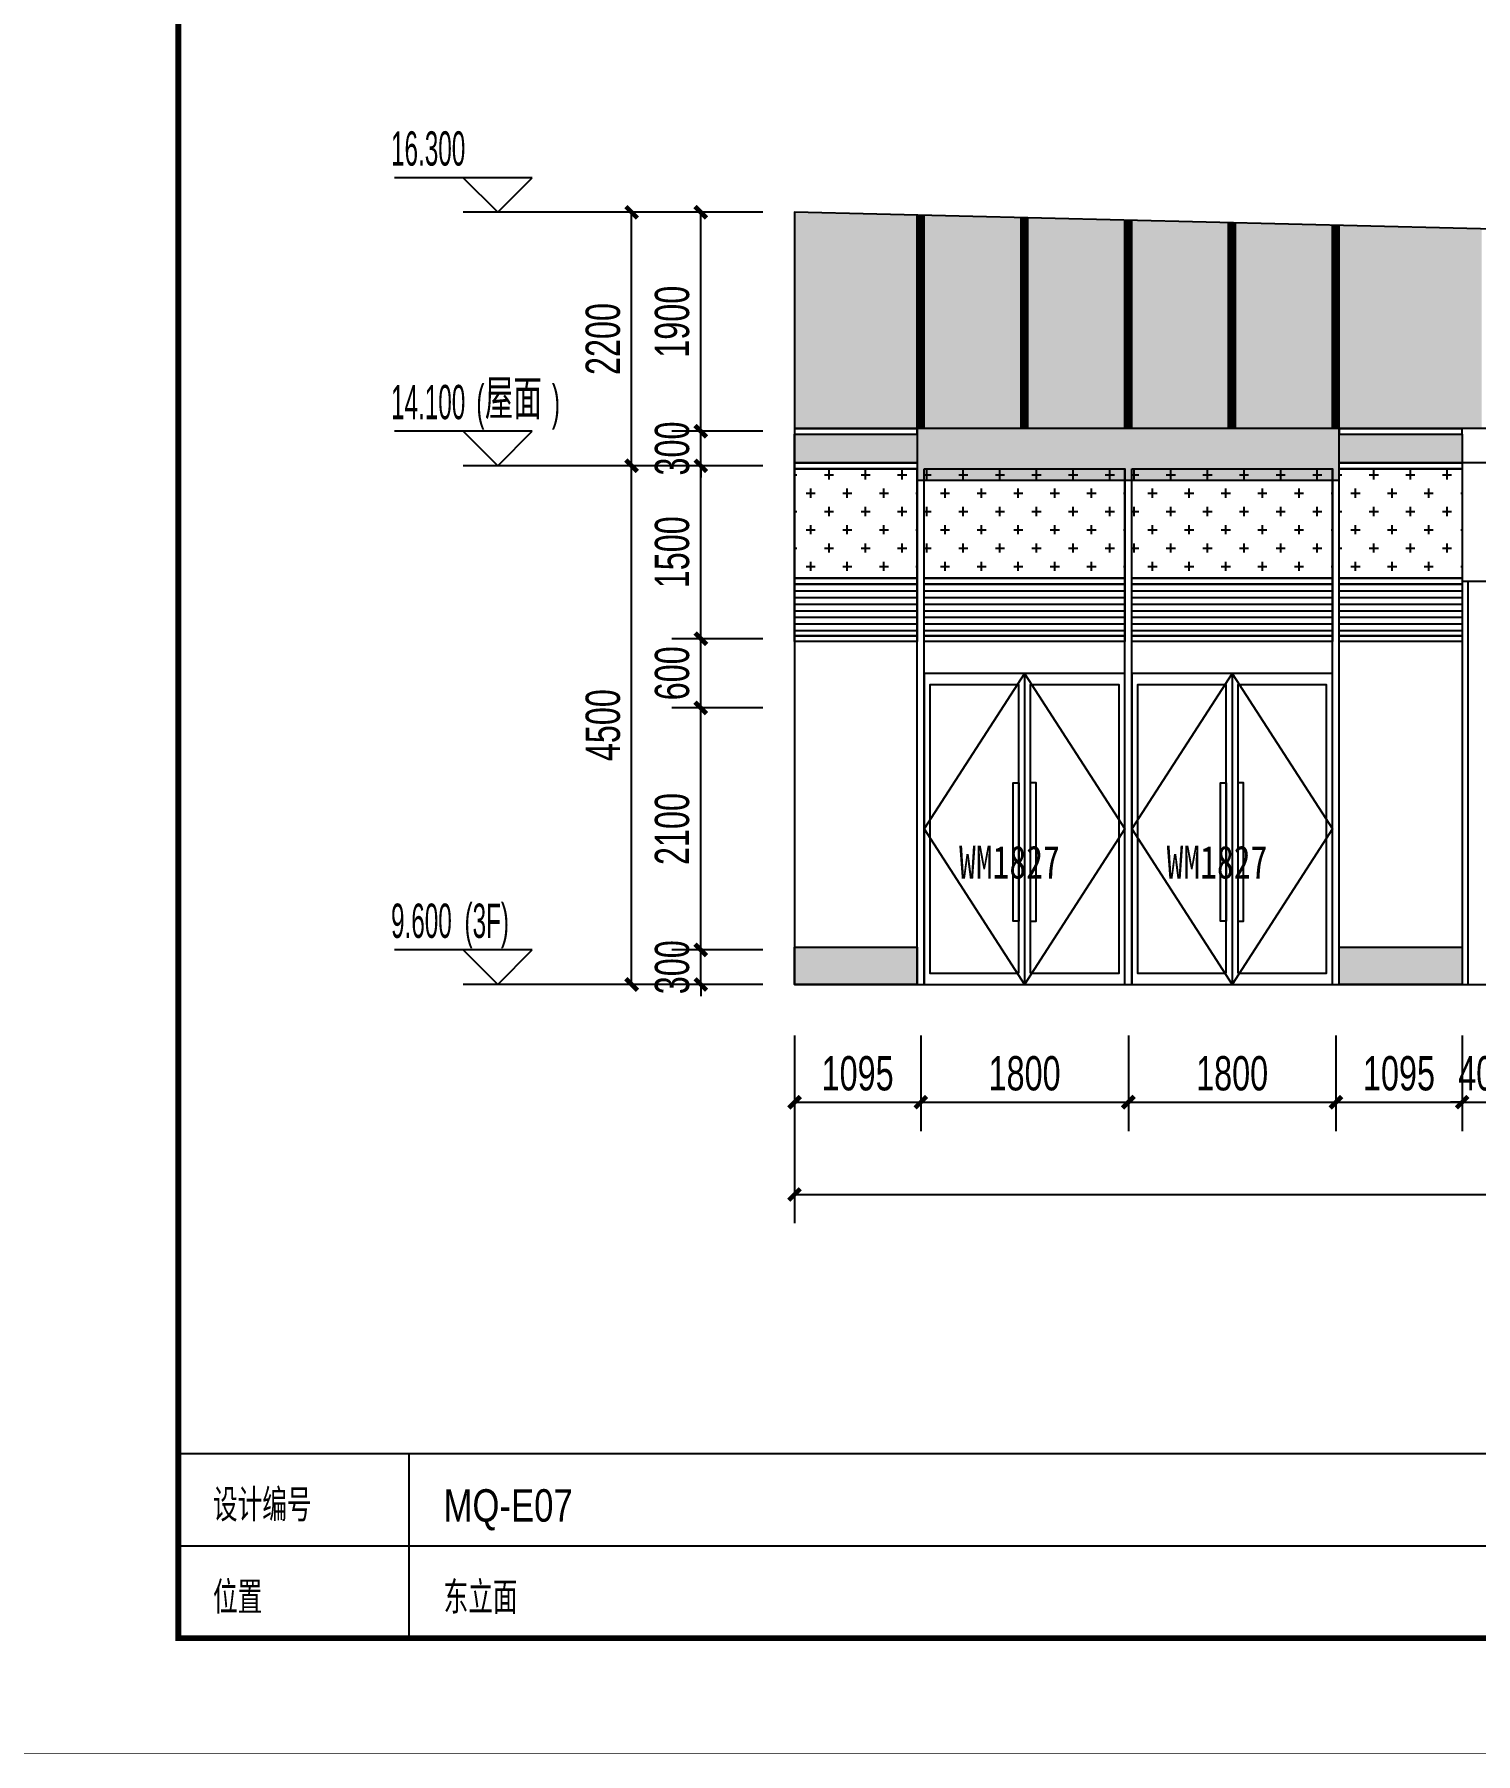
# Model space of a CAD drawing. Extents: x -483182 to 812890, y -390528 to -214858.
# Drawn here: x -313729 to -301229, y -353794 to -338879 of the extents above; entities that cross this region are included whole.
import ezdxf

# ---------------------------------------------------------------- set-up
doc = ezdxf.new("R2010")
doc.units = 0
doc.header["$LTSCALE"] = 1000
doc.header["$MEASUREMENT"] = 0
doc.linetypes.add('ACAD_ISO05W100', pattern=[34, 24, -3, 0.5, -3, 0.5, -3])
for name, color, linetype in [('01-标注_尺寸', 124, 'Continuous'), ('01-标注_标高', 200, 'Continuous'), ('02-TEXT_标注', 130, 'Continuous'), ('05-填充_156', 156, 'Continuous'), ('05-填充_168', 168, 'Continuous'), ('05-填充_18', 18, 'Continuous'), ('A-0-图名图例', 2, 'Continuous'), ('A-C_幕墙龙骨', 133, 'Continuous'), ('A-C_窗', 140, 'Continuous'), ('A-C_门', 150, 'Continuous'), ('D-铝板', 181, 'Continuous')]:
    doc.layers.add(name, color=color, linetype=linetype)
doc.layers.add('04-不打印_辅助线', color=165, linetype='Continuous', plot=False)
doc.styles.add('_TCH_AXIS', font='STXIHEI_0.TTF', dxfattribs={"width": 0.75})
doc.styles.add('_TCH_DIM', font='ros.shx', dxfattribs={"width": 0.75, "bigfont": 'jd.shx'})
doc.styles.add('_TCH_DIM_T3', font='ros.shx', dxfattribs={"width": 0.705882, "bigfont": 'jd.shx'})
doc.dimstyles.new('_TCH_ARCH&&100', dxfattribs={"dimtxt": 297.5, "dimasz": 100, "dimexe": 250, "dimexo": 300, "dimgap": 100, "dimtad": 1, "dimdec": 0, "dimzin": 0, "dimdsep": 46, "dimtxsty": '_TCH_DIM_T3', "dimblk": 'ARCHTICK', "dimcen": 0.09, "dimclrt": 7, "dimazin": 2, "dimtfac": 1, "dimtdec": 0, "dimtix": 1, "dimtmove": 2, "dimatfit": 3, "dimfxl": 0, "dimtolj": 1, "dimtzin": 0, "dimarcsym": 0})

# ---------------------------------------------------------------- blocks, each defined once
blk = doc.blocks.new('图框-A1+1-4')
for points, const_width in [([(0, 0), (1051, 0), (1051, 594), (0, 594)], 0.05), ([(976, 584), (25, 584), (25, 10), (976, 10)], 0.5)]:
    blk.add_lwpolyline(points, close=True, dxfattribs=dict(const_width=const_width))
blk = doc.blocks.new('jmhrsdhj')
for p, q in [((-200, 3500), (-200, 0)), ((-150, 3500), (-150, 0)), ((150, 0), (150, 3500)), ((200, 0), (200, 3500))]:
    blk.add_line(p, q)
blk.add_lwpolyline([(-200, 3500), (200, 3500), (200, 4525), (-200, 4525)], close=True)
blk = doc.blocks.new('A$C58EF75E211')
at = {"layer": '05-填充_18'}
h = blk.add_hatch(color=256, dxfattribs=at)
h.dxf.hatch_style = 1
h.paths.add_polyline_path([(0, -100), (3660, -100), (3660, 350), (0, 350)])
blk.add_lwpolyline([(0, -100), (3660, -100), (3660, 350), (0, 350)], close=True)
blk = doc.blocks.new('ccd66s5')
at = {"layer": '05-填充_156'}
h = blk.add_hatch(dxfattribs=at)
h.set_pattern_fill('CROSS', color=136, scale=100)
h.set_pattern_definition([(0, (-31922, 313254.43), (158.75, 158.75), [79.375, -238.125]), (90, (-31882.32, 313214.74), (-158.75, 158.75), [79.375, -238.125])])
h.paths.add_polyline_path([(0, 1500), (1065, 1500), (1065, 550), (0, 550)])
h = blk.add_hatch(dxfattribs=at)
h.set_pattern_fill('CROSS', color=136, scale=100)
h.set_pattern_definition([(0, (-30122, 313254.43), (158.75, 158.75), [79.375, -238.125]), (90, (-30082.32, 313214.74), (-158.75, 158.75), [79.375, -238.125])])
h.paths.add_polyline_path([(1125, 1500), (2865, 1500), (2865, 550), (1125, 550)])
h = blk.add_hatch(dxfattribs=at)
h.set_pattern_fill('CROSS', color=136, scale=100)
h.set_pattern_definition([(0, (-28322, 313254.43), (158.75, 158.75), [79.375, -238.125]), (90, (-28282.32, 313214.74), (-158.75, 158.75), [79.375, -238.125])])
h.paths.add_polyline_path([(2925, 1500), (4665, 1500), (4665, 550), (2925, 550)])
h = blk.add_hatch(dxfattribs=at)
h.set_pattern_fill('CROSS', color=136, scale=100)
h.set_pattern_definition([(0, (-27197, 313254.43), (158.75, 158.75), [79.375, -238.125]), (90, (-27157.32, 313214.74), (-158.75, 158.75), [79.375, -238.125])])
h.paths.add_polyline_path([(4725, 1500), (5790, 1500), (5790, 550), (4725, 550)])
h = blk.add_hatch(dxfattribs=at)
h.set_pattern_fill('LINE', color=256, scale=60)
h.set_pattern_definition([(0, (581, 50), (0, 57.15), [])])
h.paths.add_polyline_path([(0, 500), (1065, 500), (1065, 50), (0, 50)])
h = blk.add_hatch(dxfattribs=at)
h.set_pattern_fill('LINE', color=256, scale=60)
h.set_pattern_definition([(0, (2381, 50), (0, 57.15), [])])
h.paths.add_polyline_path([(1125, 500), (2865, 500), (2865, 50), (1125, 50)])
h = blk.add_hatch(dxfattribs=at)
h.set_pattern_fill('LINE', color=256, scale=60)
h.set_pattern_definition([(0, (4181, 50), (0, 57.15), [])])
h.paths.add_polyline_path([(2925, 500), (4665, 500), (4665, 50), (2925, 50)])
h = blk.add_hatch(dxfattribs=at)
h.set_pattern_fill('LINE', color=256, scale=60)
h.set_pattern_definition([(0, (5306, 50), (0, 57.15), [])])
h.paths.add_polyline_path([(4725, 500), (5790, 500), (5790, 50), (4725, 50)])
for points in [[(0, 1500), (1065, 1500), (1065, 550), (0, 550)], [(1125, 1500), (2865, 1500), (2865, 550), (1125, 550)], [(2925, 1500), (4665, 1500), (4665, 550), (2925, 550)], [(4725, 1500), (5790, 1500), (5790, 550), (4725, 550)], [(1065, 500), (0, 500), (0, 550), (1065, 550)], [(0, 500), (1065, 500), (1065, 50), (0, 50)], [(2865, 500), (1125, 500), (1125, 550), (2865, 550)], [(1125, 500), (2865, 500), (2865, 50), (1125, 50)], [(4665, 500), (2925, 500), (2925, 550), (4665, 550)], [(2925, 500), (4665, 500), (4665, 50), (2925, 50)], [(5790, 500), (4725, 500), (4725, 550), (5790, 550)], [(4725, 500), (5790, 500), (5790, 50), (4725, 50)], [(1065, 0), (0, 0), (0, 50), (1065, 50)], [(2865, 0), (1125, 0), (1125, 50), (2865, 50)], [(4665, 0), (2925, 0), (2925, 50), (4665, 50)], [(5790, 0), (4725, 0), (4725, 50), (5790, 50)]]:
    blk.add_lwpolyline(points, close=True)
for points in [[(0, 550), (1065, 550)], [(0, 500), (1065, 500)], [(1125, 550), (2865, 550)], [(1125, 500), (2865, 500)], [(2925, 550), (4665, 550)], [(2925, 500), (4665, 500)], [(4725, 550), (5790, 550)], [(4725, 500), (5790, 500)]]:
    blk.add_lwpolyline(points)
blk = doc.blocks.new('wm1827')
for points in [[(-1735, 0), (5, 0), (5, 2700), (-1735, 2700)], [(-915, 100), (-915, 2600), (-1685, 2600), (-1685, 100)], [(-815, 100), (-45, 100), (-45, 2600), (-815, 2600)], [(-915, 550), (-965, 550), (-965, 1750), (-915, 1750)], [(-815, 550), (-765, 550), (-765, 1750), (-815, 1750)]]:
    blk.add_lwpolyline(points, close=True)
for points in [[(-865, 2700), (-1735, 1350), (-865, 0)], [(-865, 2700), (-865, 0)], [(-865, 2700), (5, 1350), (-865, 0)]]:
    blk.add_lwpolyline(points)
at = {"layer": '04-不打印_辅助线', "style": '_TCH_AXIS', "width": 0.75}
blk.add_text('WM1827', height=285.4, dxfattribs=at).set_placement((-1433, 920))
blk = doc.blocks.new('*U489')
at = {"layer": '05-填充_168'}
h = blk.add_hatch(color=256, dxfattribs=at)
h.dxf.hatch_style = 1
h.paths.add_polyline_path([(0, 300), (1065, 300), (1065, 50), (0, 50)])
for points in [[(0, 350), (1065, 350)], [(0, 300), (1065, 300)], [(0, 50), (1065, 50)], [(0, 0), (1065, 0)]]:
    blk.add_lwpolyline(points)
for points in [[(0, 300), (1065, 300), (1065, 350), (0, 350)], [(0, 300), (1065, 300), (1065, 50), (0, 50)], [(1065, 0), (0, 0), (0, 50), (1065, 50)]]:
    blk.add_lwpolyline(points, close=True)
blk = doc.blocks.new('mkhdht')
at = {"layer": '05-填充_156'}
h = blk.add_hatch(dxfattribs=at)
h.set_pattern_fill('CROSS', color=136, scale=100)
h.set_pattern_definition([(0, (-263136, 354870.49), (158.75, 158.75), [79.375, -238.125]), (90, (-263096.31, 354830.8), (-158.75, 158.75), [79.375, -238.125])])
h.paths.add_polyline_path([(1065, 6374), (0, 6400), (0, 4525), (1065, 4525)])
h.paths.add_polyline_path([(1125, 4525), (1965, 4525), (1965, 6352), (1125, 6373)])
h.paths.add_polyline_path([(2025, 4525), (2865, 4525), (2865, 6331), (2025, 6351)])
h.paths.add_polyline_path([(2925, 4525), (3765, 4525), (3765, 6309), (2925, 6329)])
h.paths.add_polyline_path([(3825, 4525), (4665, 4525), (4665, 6287), (3825, 6307)])
h.paths.add_polyline_path([(4725, 4525), (5790, 4525), (5790, 4525), (5960, 4525), (5960, 6255), (4725, 6285)])
h.paths.add_polyline_path([(6860, 6234), (6020, 6254), (6020, 4525), (6190, 4525), (6860, 4525)])
h.paths.add_polyline_path([(6920, 4525), (7760, 4525), (7760, 6212), (6920, 6232)])
h.paths.add_polyline_path([(7820, 4525), (8660, 4525), (8660, 6190), (7820, 6210)])
h.paths.add_polyline_path([(9560, 6168), (8720, 6188), (8720, 4525), (9560, 4525)])
h.paths.add_polyline_path([(10460, 6146), (9620, 6167), (9620, 4525), (10460, 4525)])
h.paths.add_polyline_path([(11360, 6124), (10520, 6145), (10520, 4525), (11360, 4525)])
h.paths.add_polyline_path([(12260, 6102), (11420, 6123), (11420, 4525), (12260, 4525)])
h.paths.add_polyline_path([(13160, 6081), (12320, 6101), (12320, 4525), (13160, 4525)])
h.paths.add_polyline_path([(14060, 6059), (13220, 6079), (13220, 4525), (14060, 4525)])
h.paths.add_polyline_path([(14120, 4525), (14790, 4525), (14960, 4525), (14960, 6037), (14120, 6057)])
h.paths.add_polyline_path([(15020, 4525), (15190, 4525), (15860, 4525), (15860, 6015), (15020, 6035)])
h.paths.add_polyline_path([(15920, 4525), (16760, 4525), (16760, 5993), (15920, 6014)])
h.paths.add_polyline_path([(16820, 4525), (17660, 4525), (17660, 5971), (16820, 5992)])
h.paths.add_polyline_path([(17720, 4525), (18560, 4525), (18560, 5950), (17720, 5970)])
h.paths.add_polyline_path([(19460, 5928), (18620, 5948), (18620, 4525), (19460, 4525)])
h.paths.add_polyline_path([(20360, 5906), (19520, 5926), (19520, 4525), (20360, 4525)])
h.paths.add_polyline_path([(20420, 4525), (21260, 4525), (21260, 5884), (20420, 5904)])
h.paths.add_polyline_path([(21320, 4525), (22160, 4525), (22160, 5862), (21320, 5883)])
h.paths.add_polyline_path([(22220, 4525), (23060, 4525), (23060, 5840), (22220, 5861)])
h.paths.add_polyline_path([(23960, 5818), (23120, 5839), (23120, 4525), (23790, 4525), (23960, 4525)])
h.paths.add_polyline_path([(24020, 4525), (24190, 4525), (24860, 4525), (24860, 5797), (24020, 5817)])
h.paths.add_polyline_path([(24920, 4525), (25760, 4525), (25760, 5775), (24920, 5795)])
h.paths.add_polyline_path([(25820, 4525), (26660, 4525), (26660, 5753), (25820, 5773)])
h.paths.add_polyline_path([(26720, 4525), (27560, 4525), (27560, 5731), (26720, 5751)])
h.paths.add_polyline_path([(27620, 4525), (28460, 4525), (28460, 5709), (27620, 5730)])
h.paths.add_polyline_path([(28520, 4525), (29360, 4525), (29360, 5687), (28520, 5708)])
h.paths.add_polyline_path([(29420, 4525), (29990, 4525), (29990, 5672), (29420, 5686)])
at = {"layer": '05-填充_168'}
h = blk.add_hatch(color=256, dxfattribs=at)
h.dxf.hatch_style = 1
h.paths.add_polyline_path([(0, 25), (1065, 25), (1065, -300), (0, -300)])
h.paths.add_polyline_path([(4725, 25), (5790, 25), (5790, -300), (4725, -300)])
h.paths.add_polyline_path([(6190, 25), (7790, 25), (7790, -300), (6190, -300)])
h.paths.add_polyline_path([(7790, 25), (9560, 25), (9560, -300), (7790, -300)])
h.paths.add_polyline_path([(11420, 25), (13190, 25), (13190, -300), (11420, -300)])
h.paths.add_polyline_path([(13190, 25), (14790, 25), (14790, -300), (13190, -300)])
h.paths.add_polyline_path([(15190, 25), (16790, 25), (16790, -300), (15190, -300)])
h.paths.add_polyline_path([(16790, 25), (18590, 25), (18590, -300), (16790, -300)])
h.paths.add_polyline_path([(18590, 25), (20390, 25), (20390, -300), (18590, -300)])
h.paths.add_polyline_path([(22190, 25), (23790, 25), (23790, -300), (22190, -300)])
h.paths.add_polyline_path([(20390, 25), (22190, 25), (22190, -300), (20390, -300)])
h.paths.add_polyline_path([(29390, 25), (29990, 25), (29990, -300), (29390, -300)])
h.paths.add_polyline_path([(25760, -300), (25760, 25), (24190, 25), (24190, -300)])
h.paths.add_polyline_path([(27620, 25), (27620, -300), (29390, -300), (29390, 25)])
blk.add_lwpolyline([(29990, 4525), (0, 4525)])
at = {"layer": '05-填充_18', "const_width": 60}
for points in [[(1095, 4525), (1095, 6373)], [(1995, 4525), (1995, 6352)], [(2895, 4525), (2895, 6330)], [(3795, 4525), (3795, 6308)], [(4695, 4525), (4695, 6286)]]:
    blk.add_lwpolyline(points, dxfattribs=at)
at = {"layer": 'A-C_幕墙龙骨'}
for points in [[(1065, 4525), (1065, 6374)], [(1125, 4525), (1125, 6373)], [(1965, 4525), (1965, 6352)], [(2025, 4525), (2025, 6351)], [(2865, 4525), (2865, 6331)], [(2925, 4525), (2925, 6329)], [(3765, 4525), (3765, 6309)], [(3825, 4525), (3825, 6307)], [(4665, 4525), (4665, 6287)], [(4725, 4525), (4725, 6285)]]:
    blk.add_lwpolyline(points, dxfattribs=at)
at = {"layer": 'A-C_窗'}
for p, q in [((1065, -300), (1065, 4175)), ((1125, -300), (1125, 4175)), ((2865, -300), (2865, 4175)), ((2925, -300), (2925, 4175)), ((4665, 25), (4665, 4175)), ((4725, 25), (4725, 4175))]:
    blk.add_line(p, q, dxfattribs=at)
for points in [[(29990, 5672), (0, 6400), (0, -300), (29990, -300)], [(0, 25), (1065, 25), (1065, -300), (0, -300)], [(4725, 25), (5790, 25), (5790, -300), (4725, -300)]]:
    blk.add_lwpolyline(points, close=True, dxfattribs=at)
for name, p in [('*U489', (0, 4175)), ('*U489', (4725, 4175)), ('ccd66s5', (0, 2675))]:
    blk.add_blockref(name, p, dxfattribs=at)
at = {"layer": 'A-C_门'}
for p in [(2860, -300), (4660, -300)]:
    blk.add_blockref('wm1827', p, dxfattribs=at)
at = {"layer": 'D-铝板'}
for name, p in [('A$C58EF75E211', (1065, 4175)), ('jmhrsdhj', (5990, -300))]:
    blk.add_blockref(name, p, dxfattribs=at)
blk = doc.blocks.new('_ArchTick')
at = {"color": 0, "linetype": 'ByBlock', "const_width": 0.4}
blk.add_lwpolyline([(-0.5, -0.5), (0.5, 0.5)], dxfattribs=at)
blk = doc.blocks.new('*D1515')
at = {"layer": '01-标注_尺寸', "color": 0, "lineweight": -2, "transparency": 16777216}
for p, q in [((-301346, -347563), (-301346, -348393)), ((-300946, -347563), (-300946, -348393)), ((-301346, -348143), (-301446, -348143)), ((-301346, -348143), (-300946, -348143)), ((-300946, -348143), (-300846, -348143))]:
    blk.add_line(p, q, dxfattribs=at)
at = {"layer": 'Defpoints', "color": 0, "transparency": 16777216}
for p in [(-301346, -347263), (-300946, -347263), (-300946, -348143)]:
    blk.add_point(p, dxfattribs=at)
at = {"layer": '01-标注_尺寸', "color": 0, "lineweight": -2, "transparency": 16777216, "xscale": 100, "yscale": 100, "zscale": 100}
blk.add_blockref('_ArchTick', (-301346, -348143), dxfattribs=at)
at = {"layer": '01-标注_尺寸', "color": 0, "lineweight": -2, "transparency": 16777216, "xscale": 100, "yscale": 100, "zscale": 100, "rotation": 180}
blk.add_blockref('_ArchTick', (-300946, -348143), dxfattribs=at)
at = {"layer": '01-标注_尺寸', "color": 7, "transparency": 16777216, "insert": (-301146, -347894), "char_height": 297.5, "attachment_point": 5, "style": '_TCH_DIM_T3'}
blk.add_mtext('\\A1;400', dxfattribs=at)
blk = doc.blocks.new('*D1516')
at = {"layer": '01-标注_尺寸', "color": 0, "lineweight": -2, "transparency": 16777216}
for p, q in [((-302441, -347563), (-302441, -348393)), ((-301346, -347563), (-301346, -348393)), ((-302441, -348143), (-301346, -348143))]:
    blk.add_line(p, q, dxfattribs=at)
at = {"layer": 'Defpoints', "color": 0, "transparency": 16777216}
for p in [(-302441, -347263), (-301346, -347263), (-301346, -348143)]:
    blk.add_point(p, dxfattribs=at)
at = {"layer": '01-标注_尺寸', "color": 0, "lineweight": -2, "transparency": 16777216, "xscale": 100, "yscale": 100, "zscale": 100, "rotation": 180}
blk.add_blockref('_ArchTick', (-302441, -348143), dxfattribs=at)
at = {"layer": '01-标注_尺寸', "color": 0, "lineweight": -2, "transparency": 16777216, "xscale": 100, "yscale": 100, "zscale": 100}
blk.add_blockref('_ArchTick', (-301346, -348143), dxfattribs=at)
at = {"layer": '01-标注_尺寸', "color": 7, "transparency": 16777216, "insert": (-301894, -347894), "char_height": 297.5, "attachment_point": 5, "style": '_TCH_DIM_T3'}
blk.add_mtext('\\A1;1095', dxfattribs=at)
blk = doc.blocks.new('*D1517')
at = {"layer": '01-标注_尺寸', "color": 0, "lineweight": -2, "transparency": 16777216}
for p, q in [((-304241, -347563), (-304241, -348393)), ((-302441, -347563), (-302441, -348393)), ((-304241, -348143), (-302441, -348143))]:
    blk.add_line(p, q, dxfattribs=at)
at = {"layer": 'Defpoints', "color": 0, "transparency": 16777216}
for p in [(-304241, -347263), (-302441, -347263), (-302441, -348143)]:
    blk.add_point(p, dxfattribs=at)
at = {"layer": '01-标注_尺寸', "color": 0, "lineweight": -2, "transparency": 16777216, "xscale": 100, "yscale": 100, "zscale": 100, "rotation": 180}
blk.add_blockref('_ArchTick', (-304241, -348143), dxfattribs=at)
at = {"layer": '01-标注_尺寸', "color": 0, "lineweight": -2, "transparency": 16777216, "xscale": 100, "yscale": 100, "zscale": 100}
blk.add_blockref('_ArchTick', (-302441, -348143), dxfattribs=at)
at = {"layer": '01-标注_尺寸', "color": 7, "transparency": 16777216, "insert": (-303341, -347894), "char_height": 297.5, "attachment_point": 5, "style": '_TCH_DIM_T3'}
blk.add_mtext('\\A1;1800', dxfattribs=at)
blk = doc.blocks.new('*D1518')
at = {"layer": '01-标注_尺寸', "color": 0, "lineweight": -2, "transparency": 16777216}
for p, q in [((-306041, -347563), (-306041, -348393)), ((-304241, -347563), (-304241, -348393)), ((-306041, -348143), (-304241, -348143))]:
    blk.add_line(p, q, dxfattribs=at)
at = {"layer": 'Defpoints', "color": 0, "transparency": 16777216}
for p in [(-306041, -347263), (-304241, -347263), (-304241, -348143)]:
    blk.add_point(p, dxfattribs=at)
at = {"layer": '01-标注_尺寸', "color": 0, "lineweight": -2, "transparency": 16777216, "xscale": 100, "yscale": 100, "zscale": 100, "rotation": 180}
blk.add_blockref('_ArchTick', (-306041, -348143), dxfattribs=at)
at = {"layer": '01-标注_尺寸', "color": 0, "lineweight": -2, "transparency": 16777216, "xscale": 100, "yscale": 100, "zscale": 100}
blk.add_blockref('_ArchTick', (-304241, -348143), dxfattribs=at)
at = {"layer": '01-标注_尺寸', "color": 7, "transparency": 16777216, "insert": (-305141, -347894), "char_height": 297.5, "attachment_point": 5, "style": '_TCH_DIM_T3'}
blk.add_mtext('\\A1;1800', dxfattribs=at)
blk = doc.blocks.new('*D1519')
at = {"layer": '01-标注_尺寸', "color": 0, "lineweight": -2, "transparency": 16777216}
for p, q in [((-307136, -347563), (-307136, -348393)), ((-306041, -347563), (-306041, -348393)), ((-307136, -348143), (-306041, -348143))]:
    blk.add_line(p, q, dxfattribs=at)
at = {"layer": 'Defpoints', "color": 0, "transparency": 16777216}
for p in [(-307136, -347263), (-306041, -347263), (-306041, -348143)]:
    blk.add_point(p, dxfattribs=at)
at = {"layer": '01-标注_尺寸', "color": 0, "lineweight": -2, "transparency": 16777216, "xscale": 100, "yscale": 100, "zscale": 100, "rotation": 180}
blk.add_blockref('_ArchTick', (-307136, -348143), dxfattribs=at)
at = {"layer": '01-标注_尺寸', "color": 0, "lineweight": -2, "transparency": 16777216, "xscale": 100, "yscale": 100, "zscale": 100}
blk.add_blockref('_ArchTick', (-306041, -348143), dxfattribs=at)
at = {"layer": '01-标注_尺寸', "color": 7, "transparency": 16777216, "insert": (-306589, -347894), "char_height": 297.5, "attachment_point": 5, "style": '_TCH_DIM_T3'}
blk.add_mtext('\\A1;1095', dxfattribs=at)
blk = doc.blocks.new('*D1520')
at = {"layer": '01-标注_尺寸', "color": 0, "lineweight": -2, "transparency": 16777216}
for p, q in [((-307136, -348363), (-307136, -349193)), ((-277147, -348363), (-277147, -349193)), ((-307136, -348943), (-277147, -348943))]:
    blk.add_line(p, q, dxfattribs=at)
at = {"layer": 'Defpoints', "color": 0, "transparency": 16777216}
for p in [(-307136, -348063), (-277147, -348063), (-277147, -348943)]:
    blk.add_point(p, dxfattribs=at)
at = {"layer": '01-标注_尺寸', "color": 0, "lineweight": -2, "transparency": 16777216, "xscale": 100, "yscale": 100, "zscale": 100, "rotation": 180}
blk.add_blockref('_ArchTick', (-307136, -348943), dxfattribs=at)
at = {"layer": '01-标注_尺寸', "color": 0, "lineweight": -2, "transparency": 16777216, "xscale": 100, "yscale": 100, "zscale": 100}
blk.add_blockref('_ArchTick', (-277147, -348943), dxfattribs=at)
at = {"layer": '01-标注_尺寸', "color": 7, "transparency": 16777216, "insert": (-292141, -348694), "char_height": 297.5, "attachment_point": 5, "style": '_TCH_DIM_T3'}
blk.add_mtext('\\A1;29989', dxfattribs=at)
blk = doc.blocks.new('*D1804')
at = {"layer": '01-标注_尺寸', "color": 0, "lineweight": -2, "transparency": 16777216}
for p, q in [((-307949, -346822), (-307949, -346722)), ((-307410, -346822), (-308199, -346822)), ((-307949, -347122), (-307949, -346822)), ((-307410, -347122), (-308199, -347122)), ((-307949, -347122), (-307949, -347222))]:
    blk.add_line(p, q, dxfattribs=at)
at = {"layer": 'Defpoints', "color": 0, "transparency": 16777216}
for p in [(-307949, -346822), (-307110, -346822), (-307110, -347122)]:
    blk.add_point(p, dxfattribs=at)
at = {"layer": '01-标注_尺寸', "color": 0, "lineweight": -2, "transparency": 16777216, "xscale": 100, "yscale": 100, "zscale": 100}
for p, rotation in [((-307949, -346822), 270), ((-307949, -347122), 90)]:
    blk.add_blockref('_ArchTick', p, dxfattribs=dict(at, rotation=rotation))
at = {"layer": '01-标注_尺寸', "color": 7, "transparency": 16777216, "insert": (-308197, -346972), "char_height": 297.5, "attachment_point": 5, "rotation": 90, "style": '_TCH_DIM_T3'}
blk.add_mtext('\\A1;300', dxfattribs=at)
blk = doc.blocks.new('*D1805')
at = {"layer": '01-标注_尺寸', "color": 0, "lineweight": -2, "transparency": 16777216}
for p, q in [((-307410, -344723), (-308199, -344723)), ((-307949, -346822), (-307949, -344723)), ((-307410, -346822), (-308199, -346822))]:
    blk.add_line(p, q, dxfattribs=at)
at = {"layer": 'Defpoints', "color": 0, "transparency": 16777216}
for p in [(-307949, -344723), (-307110, -344723), (-307110, -346822)]:
    blk.add_point(p, dxfattribs=at)
at = {"layer": '01-标注_尺寸', "color": 0, "lineweight": -2, "transparency": 16777216, "xscale": 100, "yscale": 100, "zscale": 100}
for p, rotation in [((-307949, -344723), 90), ((-307949, -346822), 270)]:
    blk.add_blockref('_ArchTick', p, dxfattribs=dict(at, rotation=rotation))
at = {"layer": '01-标注_尺寸', "color": 7, "transparency": 16777216, "insert": (-308197, -345773), "char_height": 297.5, "attachment_point": 5, "rotation": 90, "style": '_TCH_DIM_T3'}
blk.add_mtext('\\A1;2100', dxfattribs=at)
blk = doc.blocks.new('*D1806')
at = {"layer": '01-标注_尺寸', "color": 0, "lineweight": -2, "transparency": 16777216}
for p, q in [((-307410, -344122), (-308199, -344122)), ((-307949, -344723), (-307949, -344122)), ((-307410, -344723), (-308199, -344723))]:
    blk.add_line(p, q, dxfattribs=at)
at = {"layer": 'Defpoints', "color": 0, "transparency": 16777216}
for p in [(-307949, -344122), (-307110, -344122), (-307110, -344723)]:
    blk.add_point(p, dxfattribs=at)
at = {"layer": '01-标注_尺寸', "color": 0, "lineweight": -2, "transparency": 16777216, "xscale": 100, "yscale": 100, "zscale": 100}
for p, rotation in [((-307949, -344122), 90), ((-307949, -344723), 270)]:
    blk.add_blockref('_ArchTick', p, dxfattribs=dict(at, rotation=rotation))
at = {"layer": '01-标注_尺寸', "color": 7, "transparency": 16777216, "insert": (-308197, -344422), "char_height": 297.5, "attachment_point": 5, "rotation": 90, "style": '_TCH_DIM_T3'}
blk.add_mtext('\\A1;600', dxfattribs=at)
blk = doc.blocks.new('*D1807')
at = {"layer": '01-标注_尺寸', "color": 0, "lineweight": -2, "transparency": 16777216}
for p, q in [((-307410, -342622), (-308199, -342622)), ((-307949, -344122), (-307949, -342622)), ((-307410, -344122), (-308199, -344122))]:
    blk.add_line(p, q, dxfattribs=at)
at = {"layer": 'Defpoints', "color": 0, "transparency": 16777216}
for p in [(-307949, -342622), (-307110, -342622), (-307110, -344122)]:
    blk.add_point(p, dxfattribs=at)
at = {"layer": '01-标注_尺寸', "color": 0, "lineweight": -2, "transparency": 16777216, "xscale": 100, "yscale": 100, "zscale": 100}
for p, rotation in [((-307949, -342622), 90), ((-307949, -344122), 270)]:
    blk.add_blockref('_ArchTick', p, dxfattribs=dict(at, rotation=rotation))
at = {"layer": '01-标注_尺寸', "color": 7, "transparency": 16777216, "insert": (-308197, -343372), "char_height": 297.5, "attachment_point": 5, "rotation": 90, "style": '_TCH_DIM_T3'}
blk.add_mtext('\\A1;1500', dxfattribs=at)
blk = doc.blocks.new('*D1808')
at = {"layer": '01-标注_尺寸', "color": 0, "lineweight": -2, "transparency": 16777216}
for p, q in [((-307949, -342322), (-307949, -342222)), ((-307410, -342322), (-308199, -342322)), ((-307949, -342622), (-307949, -342322)), ((-307410, -342622), (-308199, -342622)), ((-307949, -342622), (-307949, -342722))]:
    blk.add_line(p, q, dxfattribs=at)
at = {"layer": 'Defpoints', "color": 0, "transparency": 16777216}
for p in [(-307949, -342322), (-307110, -342322), (-307110, -342622)]:
    blk.add_point(p, dxfattribs=at)
at = {"layer": '01-标注_尺寸', "color": 0, "lineweight": -2, "transparency": 16777216, "xscale": 100, "yscale": 100, "zscale": 100}
for p, rotation in [((-307949, -342322), 270), ((-307949, -342622), 90)]:
    blk.add_blockref('_ArchTick', p, dxfattribs=dict(at, rotation=rotation))
at = {"layer": '01-标注_尺寸', "color": 7, "transparency": 16777216, "insert": (-308197, -342472), "char_height": 297.5, "attachment_point": 5, "rotation": 90, "style": '_TCH_DIM_T3'}
blk.add_mtext('\\A1;300', dxfattribs=at)
blk = doc.blocks.new('*D1809')
at = {"layer": '01-标注_尺寸', "color": 0, "lineweight": -2, "transparency": 16777216}
for p, q in [((-307410, -340422), (-308199, -340422)), ((-307949, -342322), (-307949, -340422)), ((-307410, -342322), (-308199, -342322))]:
    blk.add_line(p, q, dxfattribs=at)
at = {"layer": 'Defpoints', "color": 0, "transparency": 16777216}
for p in [(-307949, -340422), (-307110, -340422), (-307110, -342322)]:
    blk.add_point(p, dxfattribs=at)
at = {"layer": '01-标注_尺寸', "color": 0, "lineweight": -2, "transparency": 16777216, "xscale": 100, "yscale": 100, "zscale": 100}
for p, rotation in [((-307949, -340422), 90), ((-307949, -342322), 270)]:
    blk.add_blockref('_ArchTick', p, dxfattribs=dict(at, rotation=rotation))
at = {"layer": '01-标注_尺寸', "color": 7, "transparency": 16777216, "insert": (-308197, -341372), "char_height": 297.5, "attachment_point": 5, "rotation": 90, "style": '_TCH_DIM_T3'}
blk.add_mtext('\\A1;1900', dxfattribs=at)
blk = doc.blocks.new('*D1810')
at = {"layer": '01-标注_尺寸', "color": 0, "lineweight": -2, "transparency": 16777216}
for p, q in [((-307578, -342622), (-308799, -342622)), ((-308549, -347122), (-308549, -342622)), ((-307578, -347122), (-308799, -347122))]:
    blk.add_line(p, q, dxfattribs=at)
at = {"layer": 'Defpoints', "color": 0, "transparency": 16777216}
for p in [(-308549, -342622), (-307278, -342622), (-307278, -347122)]:
    blk.add_point(p, dxfattribs=at)
at = {"layer": '01-标注_尺寸', "color": 0, "lineweight": -2, "transparency": 16777216, "xscale": 100, "yscale": 100, "zscale": 100}
for p, rotation in [((-308549, -342622), 90), ((-308549, -347122), 270)]:
    blk.add_blockref('_ArchTick', p, dxfattribs=dict(at, rotation=rotation))
at = {"layer": '01-标注_尺寸', "color": 7, "transparency": 16777216, "insert": (-308797, -344872), "char_height": 297.5, "attachment_point": 5, "rotation": 90, "style": '_TCH_DIM_T3'}
blk.add_mtext('\\A1;4500', dxfattribs=at)
blk = doc.blocks.new('*D1811')
at = {"layer": '01-标注_尺寸', "color": 0, "lineweight": -2, "transparency": 16777216}
for p, q in [((-307578, -340422), (-308799, -340422)), ((-308549, -342622), (-308549, -340422)), ((-307578, -342622), (-308799, -342622))]:
    blk.add_line(p, q, dxfattribs=at)
at = {"layer": 'Defpoints', "color": 0, "transparency": 16777216}
for p in [(-308549, -340422), (-307278, -340422), (-307278, -342622)]:
    blk.add_point(p, dxfattribs=at)
at = {"layer": '01-标注_尺寸', "color": 0, "lineweight": -2, "transparency": 16777216, "xscale": 100, "yscale": 100, "zscale": 100}
for p, rotation in [((-308549, -340422), 90), ((-308549, -342622), 270)]:
    blk.add_blockref('_ArchTick', p, dxfattribs=dict(at, rotation=rotation))
at = {"layer": '01-标注_尺寸', "color": 7, "transparency": 16777216, "insert": (-308797, -341522), "char_height": 297.5, "attachment_point": 5, "rotation": 90, "style": '_TCH_DIM_T3'}
blk.add_mtext('\\A1;2200', dxfattribs=at)

msp = doc.modelspace()

# ---------------------------------------------------------------- linework, layer by layer
at = {"layer": '01-标注_标高'}
for p, q in [((-309410.6, -340122.5), (-310605.6, -340122.5)), ((-309710.6, -340422.5), (-310010.6, -340122.5)), ((-309710.6, -340422.5), (-309410.6, -340122.5)), ((-308798.6, -340422.5), (-310010.6, -340422.5)), ((-309410.6, -342322.5), (-310605.6, -342322.5)), ((-309710.6, -342622.5), (-310010.6, -342322.5)), ((-309710.6, -342622.5), (-309410.6, -342322.5)), ((-308798.6, -342622.5), (-310010.6, -342622.5)), ((-309410.6, -346822.5), (-310605.6, -346822.5)), ((-309710.6, -347122.5), (-310010.6, -346822.5)), ((-309710.6, -347122.5), (-309410.6, -346822.5)), ((-308798.6, -347122.5), (-310010.6, -347122.5))]:
    msp.add_line(p, q, dxfattribs=at)
at = {"layer": 'A-0-图名图例'}
for p, q in [((-312480, -351191.9), (-217380, -351191.9)), ((-310480, -351191.9), (-310480, -352791.9)), ((-312480, -351991.9), (-217380, -351991.9))]:
    msp.add_line(p, q, dxfattribs=at)

# ---------------------------------------------------------------- block references
at = {"xscale": 100, "yscale": 100, "zscale": 100}
msp.add_blockref('图框-A1+1-4', (-314980, -353791.9), dxfattribs=at)
at = {"layer": 'A-C_窗'}
msp.add_blockref('mkhdht', (-307136.3, -346822.5), dxfattribs=at)

# ---------------------------------------------------------------- texts
at = {"layer": '02-TEXT_标注', "style": '_TCH_DIM'}
for s, height, width, p in [('16.300', 297.5, 0.529412, (-310635.6, -340017.5)), ('屋面', 347.29, 0.75, (-309822.3, -342217.5)), ('14.100', 297.5, 0.529412, (-310635.6, -342217.5)), ('(', 297.5, 0.529412, (-309895.8, -342217.5)), (')', 297.5, 0.529412, (-309240.4, -342217.5)), ('9.600', 297.5, 0.529412, (-310635.6, -346717.5)), ('(3F)', 297.5, 0.529412, (-309998.5, -346717.5))]:
    msp.add_text(s, height=height, dxfattribs=dict(at, width=width)).set_placement(p)
at = {"layer": '02-TEXT_标注', "linetype": 'ACAD_ISO05W100', "style": '_TCH_DIM', "width": 0.8}
for s, p in [('设计编号', (-312180, -351780.4)), ('MQ-E07', (-310180, -351781.9)), ('位置', (-312180, -352581.9)), ('东立面', (-310180, -352581.9))]:
    msp.add_text(s, height=281.25, dxfattribs=at).set_placement(p)

# ---------------------------------------------------------------- dimensions: what is measured, and where the dimension line sits
at = {"layer": '01-标注_尺寸'}
for p1, p2, distance, picture, middle in [((-307278.4, -342622.5), (-307278.4, -340422.5), 1270.2, '*D1811', (-308797.4, -341522.5)), ((-307110.3, -342322.5), (-307110.3, -340422.5), 838.3, '*D1809', (-308197.4, -341372.5)), ((-307110.3, -342622.5), (-307110.3, -342322.5), 838.3, '*D1808', (-308197.4, -342472.5)), ((-307278.4, -347122.5), (-307278.4, -342622.5), 1270.2, '*D1810', (-308797.4, -344872.5)), ((-307110.3, -344122.2), (-307110.3, -342622.5), 838.3, '*D1807', (-308197.4, -343372.3)), ((-307110.3, -344722.5), (-307110.3, -344122.2), 838.3, '*D1806', (-308197.4, -344422.3)), ((-307110.3, -346822.5), (-307110.3, -344722.5), 838.3, '*D1805', (-308197.4, -345772.5)), ((-307110.3, -347122.5), (-307110.3, -346822.5), 838.3, '*D1804', (-308197.4, -346972.5)), ((-307135.8759, -347263.4982), (-306041.3718, -347263.4982), -879.0146, '*D1519', (-306588.6238, -347893.7628)), ((-306041.4, -347263.5), (-304241.4, -347263.5), -879, '*D1518', (-305141.4, -347893.8)), ((-304241.4, -347263.5), (-302441.4, -347263.5), -879, '*D1517', (-303341.4, -347893.8)), ((-302441.4, -347263.5), (-301346.4, -347263.5), -879, '*D1516', (-301893.9, -347893.8)), ((-301346.4, -347263.5), (-300946.4, -347263.5), -879, '*D1515', (-301146.4, -347893.8)), ((-307135.9, -348063.5), (-277146.7, -348063.5), -879, '*D1520', (-292141.3, -348693.8))]:
    dim = msp.add_aligned_dim(p1=p1, p2=p2, distance=distance, dimstyle='_TCH_ARCH&&100', dxfattribs=at)
    dim.commit()
    dim.dimension.update_dxf_attribs({"geometry": picture, "text_midpoint": middle})

doc.saveas('drawing.dxf')
